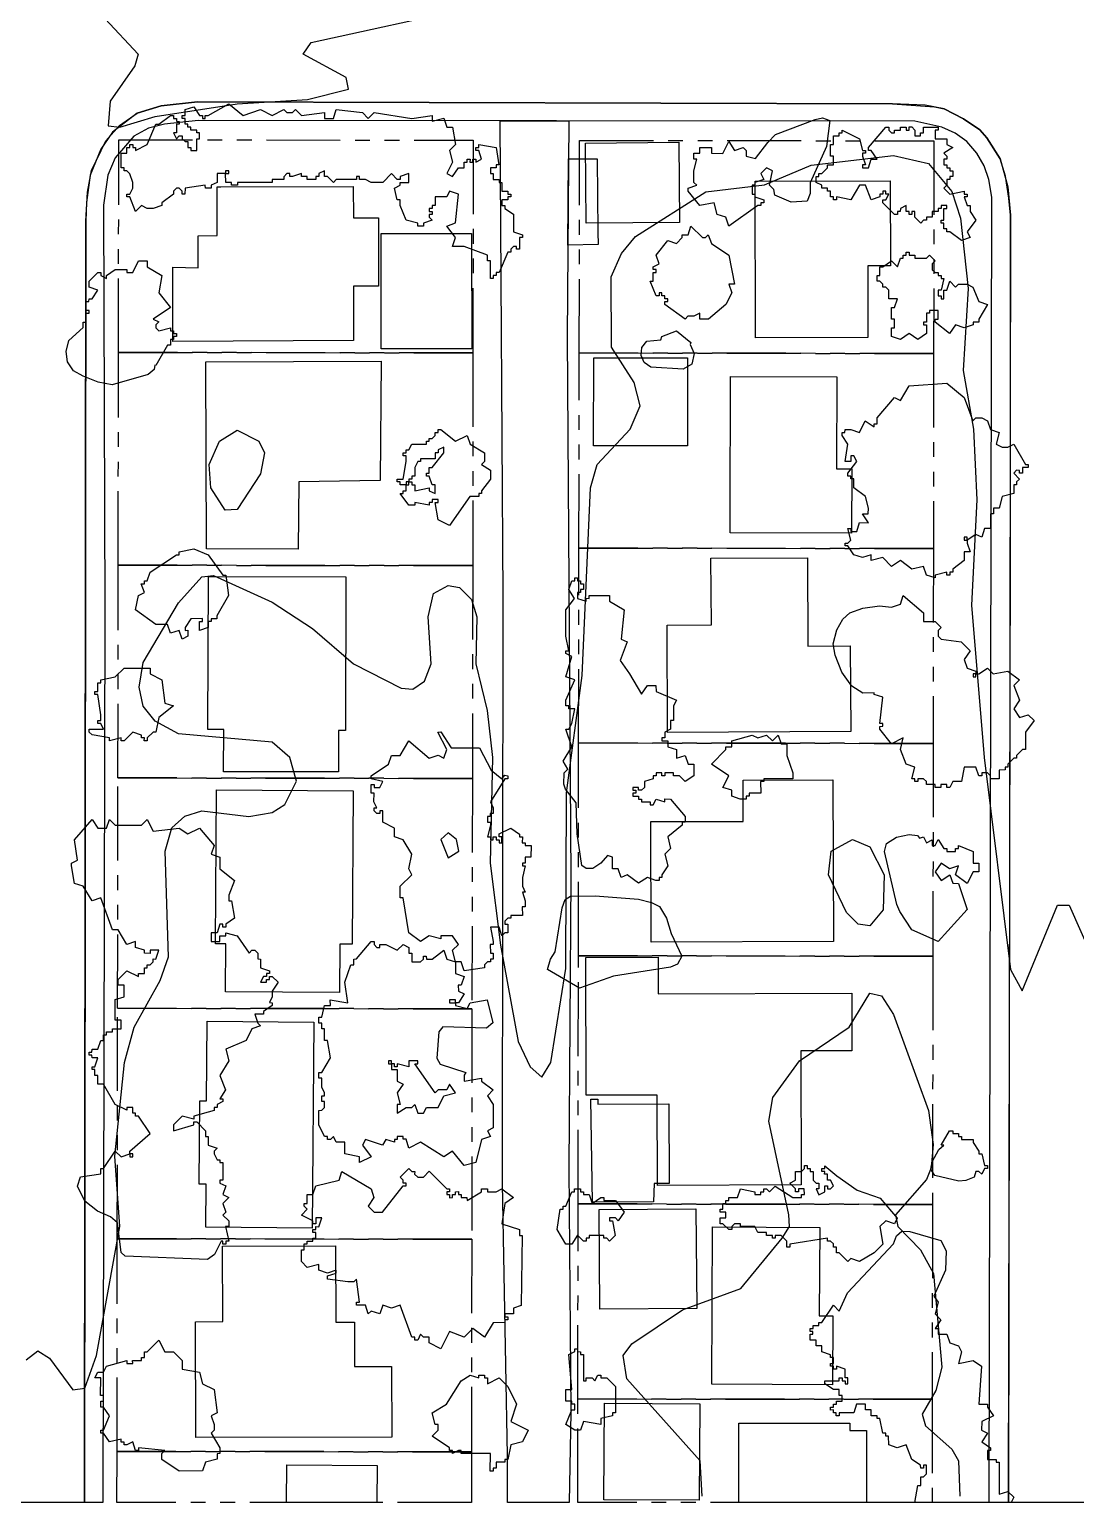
# Model space of a CAD drawing. Header units: metres. Extents: x -550 to 550, y -500 to 950.
# Drawn here: x 367.7 to 457.7, y -500 to -373.4 of the extents above; entities that cross this region are included whole.
import ezdxf

# ---------------------------------------------------------------- set-up
doc = ezdxf.new("R2010")
doc.units = ezdxf.units.M
doc.header["$LTSCALE"] = 2
doc.linetypes.add('PHANTOM', pattern=[6.35, 3.175, -0.635, 0.635, -0.635, 0.635, -0.635])
for name, color, linetype in [('SITE-BLDG-EXIST', 7, 'CONTINUOUS'), ('SITE-PARKING', 250, 'CONTINUOUS'), ('SITE-PROPERTY', 7, 'PHANTOM'), ('SITE-ROAD-CURB', 7, 'CONTINUOUS'), ('SITE-ROAD-GRAVEL', 32, 'CONTINUOUS'), ('SITE-ROAD-PAVED', 7, 'CONTINUOUS'), ('SITE-TREE-CANOPY', 94, 'CONTINUOUS'), ('TOPO-CONTOUR-MINOR', 9, 'CONTINUOUS')]:
    doc.layers.add(name, color=color, linetype=linetype)

msp = doc.modelspace()

# ---------------------------------------------------------------- linework, layer by layer
at = {"layer": 'SITE-BLDG-EXIST'}
for points in [[(415.6, -390.06), (415.53, -383.17), (423.56, -383.09), (423.62, -389.98)], [(384.17, -386.91), (395.56, -386.9), (395.57, -389.58), (397.72, -389.58), (397.72, -395.47), (395.59, -395.47), (395.58, -400.12), (380.06, -400.23), (380.05, -393.84), (382.22, -393.88), (382.23, -391.14), (383.85, -391.12), (383.86, -386.91)], [(430.14, -399.89), (430.12, -386.44), (441.73, -386.42), (441.74, -393.72), (439.8, -393.72), (439.81, -399.88)], [(397.95, -390.93), (405.74, -390.93), (405.75, -400.84), (397.96, -400.85)], [(382.89, -401.95), (397.97, -401.9), (397.88, -412.17), (390.88, -412.27), (390.83, -418.05), (382.94, -418.04)], [(416.24, -401.61), (424.3, -401.62), (424.3, -409.18), (416.23, -409.17)], [(427.96, -415.27), (428.01, -403.21), (437.13, -403.25), (437.1, -411.17), (438.43, -411.17), (438.41, -416.68), (427.96, -416.65)], [(422.55, -424.6), (426.35, -424.58), (426.32, -418.85), (434.62, -418.8), (434.66, -426.4), (438.3, -426.38), (438.34, -433.74), (422.58, -433.81)], [(394.93, -420.44), (394.89, -433.65), (394.29, -433.65), (394.28, -437.21), (384.4, -437.19), (384.42, -433.57), (383.07, -433.57), (383.11, -420.41)], [(421.18, -451.84), (421.14, -441.48), (429.09, -441.46), (429.09, -437.91), (436.8, -437.88), (436.85, -451.78)], [(395.55, -438.82), (395.47, -452.02), (394.41, -452.01), (394.39, -456.17), (384.58, -456.11), (384.6, -451.97), (383.73, -451.97), (383.81, -438.74)], [(434.08, -472.7), (421.72, -472.74), (421.7, -464.99), (415.58, -465), (415.55, -453.15), (421.77, -453.14), (421.78, -456.28), (438.42, -456.22), (438.43, -461.17), (434.05, -461.17)], [(392.03, -476.42), (382.88, -476.34), (382.91, -472.65), (382.32, -472.63), (382.38, -465.47), (382.94, -465.48), (382.99, -458.63), (392.18, -458.71)], [(416.76, -483.39), (416.7, -474.81), (425.03, -474.77), (425.09, -483.33)], [(426.46, -476.3), (435.67, -476.35), (435.63, -483.96), (436.79, -483.96), (436.77, -489.88), (426.4, -489.83)], [(382.04, -494.41), (382.01, -484.46), (384.35, -484.45), (384.33, -477.96), (394.03, -477.93), (394.05, -484.5), (395.66, -484.5), (395.67, -488.32), (398.85, -488.31), (398.87, -494.37)], [(417.15, -491.46), (425.35, -491.51), (425.31, -499.81), (417.1, -499.76)], [(428.71, -493.17), (438.27, -493.19), (438.27, -493.8), (439.68, -493.81), (439.68, -500), (428.7, -500)], [(389.86, -496.76), (397.63, -496.82), (397.59, -500), (389.83, -500)]]:
    msp.add_lwpolyline(points, close=True, dxfattribs=at)
at = {"layer": 'SITE-PARKING'}
for points in [[(416.6, -390.81), (416.63, -391.89), (414.01, -391.94), (414.08, -384.51), (416.54, -384.51)], [(416.58, -465.76), (422.7, -465.73), (422.72, -472.57), (421.42, -472.59), (421.38, -474.15), (416.12, -474.19), (415.99, -465.32), (416.58, -465.33)]]:
    msp.add_lwpolyline(points, close=True, dxfattribs=at)
at = {"layer": 'SITE-PROPERTY'}
for points in [[(375.38, -401.16), (375.4, -382.87), (405.87, -382.92), (405.85, -401.19)], [(414.99, -401.2), (415.02, -382.93), (445.49, -382.97), (445.46, -401.25)], [(405.83, -419.48), (375.35, -419.44), (375.38, -401.16), (405.85, -401.19)], [(445.44, -418.01), (414.97, -417.97), (414.99, -401.2), (445.46, -401.25)], [(445.42, -434.76), (414.94, -434.72), (414.97, -417.97), (445.44, -418.01)], [(405.8, -437.77), (375.33, -437.72), (375.35, -419.44), (405.83, -419.48)], [(445.4, -453.05), (414.92, -453), (414.94, -434.72), (445.42, -434.76)], [(405.77, -457.57), (375.3, -457.52), (375.33, -437.72), (405.8, -437.77)], [(445.36, -474.38), (414.9, -474.33), (414.92, -453), (445.4, -453.05)], [(405.75, -477.37), (375.27, -477.33), (375.3, -457.52), (405.77, -457.57)], [(445.34, -491.13), (414.87, -491.1), (414.9, -474.33), (445.36, -474.38)], [(405.72, -495.64), (375.25, -495.61), (375.27, -477.33), (405.75, -477.37)], [(414.87, -491.1), (445.34, -491.13), (445.33, -500), (414.86, -500)], [(375.25, -495.61), (405.72, -495.64), (405.72, -500), (375.24, -500)]]:
    msp.add_lwpolyline(points, close=True, dxfattribs=at)
at = {"layer": 'SITE-ROAD-CURB'}
msp.add_lwpolyline([(372.44, -498.12), (372.58, -389.87), (372.71, -387.37), (373.05, -385.52), (374.29, -382.96), (375.45, -381.66), (376.98, -380.59), (379.05, -379.95), (382.17, -379.63), (441.92, -379.78), (445.54, -380.04), (446.37, -380.22), (448.03, -381.07), (449.44, -382.01), (450.05, -382.72), (451.19, -384.52), (451.84, -386.91), (452.06, -389.37), (451.9, -500), (450.24, -500), (450.46, -387.82), (450.21, -386.29), (449.82, -385.13), (449.19, -384.02), (448.33, -383.03), (447.31, -382.31), (446.17, -381.8), (443.86, -381.28), (382.23, -381.21), (379.34, -381.55), (377.95, -381.89), (376.69, -382.57), (375.09, -384.43), (374.45, -385.92), (374.09, -388.5), (374.21, -423.29), (374.03, -500), (372.44, -500)], close=True, dxfattribs=at)
at = {"layer": 'SITE-ROAD-GRAVEL'}
msp.add_lwpolyline([(408.81, -495.97), (408.39, -472.58), (408.44, -422.16), (408.18, -381.25), (414.11, -381.29), (413.95, -399.81), (414.28, -446.27), (414.11, -471.25), (414.26, -492.23), (414.12, -500), (408.81, -500)], close=True, dxfattribs=at)
at = {"layer": 'SITE-ROAD-PAVED'}
msp.add_lwpolyline([(461.32, -302.54), (461.1, -500), (451.9, -500), (452.07, -417.77), (452.06, -389.37), (451.94, -387.91), (451.65, -386), (451.19, -384.52), (450.05, -382.72), (449.44, -382.01), (448.03, -381.07), (446.37, -380.22), (444.73, -379.9), (441.92, -379.78), (382.17, -379.63), (379.05, -379.95), (376.98, -380.59), (374.86, -382.23), (373.85, -383.7), (372.95, -385.92), (372.62, -388.27), (372.58, -389.87), (372.44, -500), (363.2, -500)], dxfattribs=at)
at = {"layer": 'SITE-TREE-CANOPY'}
for points in [[(383.85, -385.79), (383.85, -386.54), (383.35, -386.79), (383.35, -387.04), (382.85, -387.04), (382.84, -386.79), (381.1, -387.04), (381.09, -387.54), (380.85, -387.54), (380.85, -387.29), (380.6, -387.04), (380.35, -387.03), (380.1, -387.29), (380.1, -387.54), (379.1, -388.29), (379.1, -388.53), (378.35, -388.79), (377.85, -388.79), (377.35, -388.54), (376.85, -389.04), (376.35, -387.79), (376.1, -387.79), (376.1, -387.54), (376.35, -387.54), (376.6, -387.04), (376.6, -386.54), (376.35, -385.8), (376.1, -385.54), (375.85, -385.54), (375.85, -385.29), (375.6, -385.29), (375.6, -384.04), (376.1, -384.04), (376.1, -383.54), (376.34, -383.54), (376.35, -383.29), (376.6, -383.29), (376.6, -383.54), (376.85, -383.54), (376.85, -383.79), (377.85, -383.29), (378.59, -381.54), (378.85, -381.54), (379.85, -380.79), (380.1, -380.79), (380.1, -381.04), (380.35, -381.04), (380.35, -381.29), (380.6, -381.3), (380.6, -381.54), (380.35, -381.54), (380.35, -382.28), (380.1, -382.28), (380.35, -382.79), (380.6, -382.54), (380.85, -382.54), (380.85, -382.79), (381.1, -383.04), (381.35, -383.04), (381.35, -383.54), (381.6, -383.54), (381.6, -383.79), (382.1, -383.79), (382.1, -382.79), (382.35, -382.79), (382.34, -382.29), (382.1, -382.29), (382.1, -382.04), (381.6, -382.04), (381.6, -381.79), (381.35, -381.79), (381.35, -381.54), (381.1, -381.54), (381.1, -381.04), (380.85, -381.04), (380.85, -380.79), (381.1, -380.8), (381.1, -380.29), (381.85, -380.04), (382.35, -380.79), (382.6, -380.79), (382.6, -381.04), (382.84, -381.04), (382.84, -380.79), (383.1, -380.79), (384.85, -379.79), (386.1, -380.79), (387.6, -380.29), (388.6, -380.79), (389.59, -380.29), (389.85, -380.54), (390.35, -380.54), (390.6, -380.28), (391.1, -380.79), (393.1, -380.54), (393.1, -381.04), (393.85, -381.04), (394.1, -380.29), (396.35, -380.54), (396.85, -381.04), (397.35, -380.54), (400.6, -381.04), (402.35, -380.79), (402.35, -381.29), (403.35, -381.03), (403.6, -381.79), (404.1, -381.79), (404.35, -383.29), (403.85, -383.79), (404.1, -384.79), (403.6, -385.78), (404.1, -386.04), (404.6, -385.29), (405.1, -385.29), (405.1, -384.79), (405.35, -384.79), (405.35, -384.54), (405.6, -384.54), (405.59, -384.79), (405.85, -384.79), (405.85, -384.54), (406.1, -384.54), (406.1, -384.79), (406.6, -384.54), (406.35, -383.79), (406.09, -383.79), (406.1, -383.54), (406.35, -383.54), (406.35, -383.28), (407.85, -383.54), (408.09, -385.04), (407.85, -385.04), (407.85, -385.29), (407.35, -385.29), (407.35, -385.79), (407.6, -385.79), (407.59, -386.29), (408.1, -386.29), (408.1, -386.54), (408.35, -386.54), (408.34, -387.29), (408.85, -387.29), (408.85, -387.54), (409.1, -387.54), (409.1, -387.79), (408.85, -387.79), (408.85, -388.04), (408.35, -388.04), (408.35, -388.54), (408.6, -388.54), (408.6, -388.79), (409.35, -389.28), (409.34, -390.79), (410.1, -391.04), (410.1, -391.29), (409.85, -391.29), (409.85, -392.29), (409.6, -392.29), (409.6, -392.04), (409.35, -392.04), (409.1, -392.29), (409.1, -392.54), (408.85, -392.54), (408.1, -394.29), (407.84, -394.29), (407.84, -394.54), (407.6, -394.54), (407.6, -394.79), (407.35, -394.79), (407.35, -393.29), (407.09, -393.29), (407.09, -392.79), (405.09, -392.04), (404.1, -392.04), (404.35, -391.29), (403.6, -390.29), (404.35, -390.03), (404.6, -387.54), (403.85, -387.29), (403.6, -387.79), (402.6, -387.79), (402.6, -388.54), (402.35, -388.54), (402.35, -388.79), (402.1, -388.79), (402.1, -389.04), (402.34, -389.04), (402.34, -389.29), (402.1, -389.29), (402.1, -389.54), (402.35, -389.79), (401.6, -390.04), (401.6, -390.29), (401.1, -390.29), (401.1, -390.04), (400.1, -389.78), (399.6, -388.54), (399.6, -388.04), (399.35, -388.04), (399.1, -387.04), (399.59, -386.79), (399.59, -386.54), (400.35, -386.54), (400.35, -385.79), (399.6, -386.04), (399.6, -386.29), (399.35, -386.29), (398.84, -385.79), (398.1, -386.55), (397.09, -386.54), (396.6, -386.29), (396.1, -386.29), (396.1, -386.04), (395.85, -386.04), (395.84, -386.29), (394.1, -386.28), (393.85, -386.54), (393.34, -386.04), (393.1, -386.04), (393.1, -385.54), (392.6, -385.79), (392.6, -386.04), (392.35, -386.04), (392.35, -386.29), (391.6, -386.29), (391.6, -386.04), (391.1, -386.04), (391.1, -385.79), (390.35, -386.03), (390.1, -386.03), (390.1, -385.79), (389.85, -385.79), (389.59, -386.05), (389.59, -386.29), (388.6, -386.29), (388.6, -386.54), (385.6, -386.54), (385.6, -386.79), (385.1, -386.78), (385.1, -386.54), (384.6, -386.54), (384.59, -385.79)], [(431.21, -383.1), (431.87, -382.42), (435.28, -381.13), (435.92, -380.99), (436.53, -381.22), (436.25, -383.47), (434.85, -386.58), (434.84, -387.49), (434.6, -388.16), (433.22, -388.23), (431.82, -387.65), (431.72, -387.15), (431.35, -386.79), (431.6, -385.54), (431.1, -385.28), (430.6, -385.78), (430.85, -386.29), (430.1, -386.54), (430.1, -386.78), (429.85, -386.78), (429.85, -387.54), (430.1, -387.54), (430.1, -387.79), (430.85, -388.04), (430.85, -388.29), (430.6, -388.29), (430.6, -388.54), (430.35, -388.54), (427.84, -390.29), (427.6, -389.54), (426.85, -389.29), (426.6, -388.29), (425.35, -388.54), (424.35, -387.29), (424.35, -387.04), (425.1, -386.79), (424.85, -386.54), (424.84, -385.54), (425.1, -384.54), (424.85, -384.54), (424.85, -384.04), (425.35, -384.04), (425.35, -383.54), (426.35, -383.54), (426.35, -384.04), (427.35, -384.05), (427.85, -383.04), (428.34, -383.79), (429.1, -383.54), (429.35, -383.79), (429.35, -384.29), (430.15, -384.49)], [(445.59, -382.79), (446.6, -382.79), (446.6, -383.29), (447.1, -383.54), (446.34, -384.04), (446.6, -384.29), (446.6, -384.54), (446.35, -384.54), (446.35, -385.04), (446.6, -385.04), (446.6, -385.29), (446.85, -385.29), (446.85, -385.54), (447.1, -385.54), (447.1, -386.04), (446.85, -386.04), (446.85, -386.29), (446.59, -386.29), (446.6, -386.79), (446.35, -387.04), (446.85, -387.54), (448.1, -387.29), (448.1, -387.54), (448.35, -387.54), (448.35, -387.79), (448.1, -387.79), (448.35, -388.54), (448.6, -388.54), (448.6, -389.04), (449.1, -389.79), (448.34, -390.79), (448.6, -391.29), (447.85, -391.53), (446.85, -390.79), (446.6, -390.79), (446.6, -390.54), (446.35, -390.54), (446.35, -390.04), (446.1, -390.04), (446.1, -389.79), (446.34, -389.79), (446.35, -388.78), (446.6, -388.79), (446.6, -388.54), (446.1, -388.54), (446.1, -388.78), (445.85, -388.78), (445.85, -389.04), (445.35, -389.04), (445.35, -389.54), (444.85, -389.54), (444.85, -389.78), (444.6, -389.8), (444.35, -390.04), (443.84, -389.54), (443.84, -389.04), (443.6, -389.04), (443.6, -389.29), (443.35, -389.29), (443.35, -389.04), (443.1, -389.04), (443.1, -388.54), (442.6, -388.79), (442.59, -389.04), (442.35, -389.04), (442.35, -389.29), (442.1, -389.29), (441.1, -388.29), (441.1, -388.04), (441.35, -388.04), (441.6, -387.54), (441.35, -387.54), (441.35, -387.29), (441.1, -387.29), (441.1, -387.54), (440.85, -387.54), (440.85, -387.79), (440.1, -388.04), (439.6, -386.79), (439.1, -386.78), (438.35, -388.04), (437.1, -387.79), (437.1, -388.04), (436.85, -388.04), (436.84, -387.79), (436.6, -387.79), (436.6, -387.29), (436.35, -387.29), (436.35, -387.04), (435.85, -387.04), (435.85, -386.79), (435.35, -386.54), (435.35, -386.03), (435.6, -386.04), (435.6, -385.79), (435.85, -385.79), (436.35, -385.29), (436.35, -385.04), (436.85, -385.04), (436.85, -384.29), (436.6, -384.29), (436.6, -383.29), (436.85, -383.29), (436.85, -382.54), (437.35, -382.54), (437.35, -382.29), (437.6, -382.29), (437.6, -382.04), (439.1, -382.79), (439.35, -383.79), (439.6, -383.79), (439.6, -384.04), (439.35, -384.04), (439.35, -384.29), (439.6, -385.04), (439.35, -385.04), (439.35, -385.29), (439.85, -385.3), (440.1, -384.54), (440.6, -384.54), (440.1, -383.79), (439.85, -383.79), (439.85, -383.54), (441.35, -381.79), (441.6, -381.79), (441.6, -382.04), (441.84, -382.29), (442.1, -382.29), (442.1, -382.04), (442.6, -382.04), (442.6, -381.79), (443.1, -381.8), (443.1, -382.04), (443.35, -382.04), (443.35, -381.78), (443.6, -381.78), (443.85, -382.04), (443.85, -382.54), (444.34, -382.54), (444.34, -382.29), (444.6, -382.29), (444.6, -381.79), (445.85, -381.79), (445.85, -382.04), (445.6, -382.04)], [(384.85, -385.79), (384.85, -385.54), (384.59, -385.54), (384.59, -385.79)], [(425.6, -391.28), (425.85, -391.28), (426.09, -391.04), (426.35, -391.79), (427.85, -392.79), (428.35, -395.29), (427.85, -395.29), (428.1, -396.04), (427.6, -397.04), (426.1, -398.29), (425.35, -398.29), (425.35, -397.79), (424.85, -398.04), (424.34, -398.03), (424.1, -398.29), (422.35, -397.04), (422.34, -396.79), (422.6, -396.79), (422.6, -396.54), (422.34, -396.54), (422.35, -396.29), (422.1, -396.29), (422.1, -396.04), (421.85, -396.04), (421.85, -396.29), (421.6, -396.29), (421.1, -395.04), (421.35, -395.04), (421.35, -394.29), (421.6, -394.29), (421.6, -394.04), (421.35, -394.04), (421.35, -393.79), (421.85, -393.54), (421.6, -392.79), (422.6, -391.54), (423.35, -391.79), (423.85, -391.29), (423.85, -391.04), (424.35, -391.04), (424.6, -390.29)], [(372.35, -398.54), (372.6, -398.54), (372.6, -397.79), (372.85, -397.79), (372.85, -397.54), (372.6, -397.54), (372.6, -396.79), (372.84, -396.79), (372.85, -396.54), (373.1, -396.54), (373.6, -395.79), (372.85, -395.54), (372.85, -395.03), (373.6, -394.29), (373.85, -394.29), (373.85, -394.54), (374.35, -394.79), (374.35, -394.54), (375.1, -394.04), (376.1, -394.04), (376.1, -394.29), (376.6, -394.29), (377.1, -393.29), (377.85, -393.29), (377.85, -393.79), (379.1, -394.54), (378.85, -396.04), (379.85, -397.29), (378.35, -398.29), (378.85, -398.53), (378.59, -398.79), (378.6, -399.04), (378.85, -399.29), (379.84, -399.04), (379.85, -399.29), (380.1, -399.29), (380.1, -399.54), (380.35, -399.54), (380.35, -399.79), (380.1, -399.79), (380.1, -400.04), (379.85, -400.04), (379.85, -400.54), (379.6, -400.54), (378.6, -402.29), (378.5, -402.26), (378.44, -402.61), (377.93, -403.04), (374.84, -403.95), (373.63, -403.71), (372.33, -403.2), (371.51, -402.73), (370.99, -401.97), (370.88, -401.07), (371.12, -400.14), (372.35, -399.01)], [(443.35, -392.79), (443.85, -392.79), (443.85, -393.04), (444.6, -393.04), (444.84, -393.04), (445.1, -392.79), (445.6, -393.29), (445.35, -393.54), (445.35, -394.05), (445.59, -394.29), (445.85, -394.29), (445.85, -394.54), (446.1, -394.54), (446.1, -394.79), (446.35, -394.79), (446.1, -395.79), (445.85, -395.79), (445.84, -396.29), (446.1, -396.29), (446.1, -396.54), (446.35, -396.54), (446.35, -395.79), (446.6, -395.79), (446.85, -395.04), (447.35, -395.54), (447.59, -395.29), (448.35, -395.29), (448.84, -395.54), (449.35, -396.79), (450.1, -397.04), (449.35, -398.29), (449.35, -398.54), (448.85, -398.54), (448.85, -398.79), (448.1, -399.04), (447.34, -398.79), (446.84, -399.54), (445.6, -398.54), (445.6, -398.29), (445.85, -398.3), (445.85, -397.54), (445.1, -397.54), (445.1, -397.79), (444.85, -397.79), (444.84, -398.54), (444.6, -398.54), (444.6, -398.79), (444.84, -398.79), (444.85, -399.54), (444.1, -400.04), (443.35, -399.54), (442.6, -400.04), (441.85, -399.79), (441.85, -399.04), (442.1, -399.04), (442.1, -398.29), (441.85, -398.29), (441.85, -397.29), (442.1, -397.29), (442.35, -396.54), (441.6, -396.54), (441.6, -395.79), (441.35, -395.54), (441.1, -395.54), (441.1, -395.29), (440.85, -395.04), (440.6, -395.04), (440.6, -394.54), (440.85, -394.54), (440.85, -393.79), (441.1, -393.8), (441.85, -393.28), (442.35, -393.79), (442.6, -393.04), (442.85, -393.04), (442.85, -392.79), (443.1, -392.79), (443.1, -392.54), (443.35, -392.54)], [(422.09, -399.79), (423.35, -399.29), (424.59, -400.29), (424.54, -400.46), (424.88, -401.24), (424.66, -402.16), (423.93, -402.6), (421.14, -402.41), (420.57, -402.02), (420.32, -401.42), (420.38, -400.73), (420.8, -400.18), (422, -400.08)], [(448.35, -417.54), (448.6, -418.29), (448.1, -418.29), (448.1, -419.04), (447.1, -419.79), (447.1, -420.04), (446.85, -420.04), (446.85, -420.29), (446.59, -420.29), (446.6, -420.04), (445.6, -420.29), (445.6, -420.54), (444.85, -420.29), (444.6, -419.54), (443.6, -419.79), (442.6, -419.04), (441.85, -419.54), (441.1, -418.79), (440.1, -419.04), (440.1, -418.54), (439.35, -418.79), (438.6, -418.54), (438.1, -417.79), (437.85, -417.79), (437.85, -417.54), (438.1, -417.54), (438.35, -417.29), (438.09, -416.29), (438.35, -416.3), (438.35, -416.54), (438.85, -416.54), (439.1, -415.78), (439.85, -415.79), (439.35, -415.04), (439.84, -415.04), (439.85, -414.54), (439.6, -413.54), (438.6, -412.79), (438.6, -412.03), (438.35, -412.03), (438.35, -411.79), (438.1, -411.79), (438.1, -411.54), (438.85, -410.54), (438.6, -410.04), (438.35, -410.04), (438.35, -410.54), (437.85, -410.54), (438.1, -409.04), (437.6, -408.29), (437.6, -408.04), (437.84, -408.04), (437.85, -407.78), (438.35, -407.79), (439.09, -408.04), (439.59, -407.04), (440.35, -407.54), (440.35, -407.29), (440.6, -407.29), (440.6, -406.79), (442.1, -405.04), (442.6, -405.29), (443.35, -404.04), (446.6, -403.79), (448.1, -405.04), (448.84, -407.04), (449.1, -406.79), (449.6, -406.79), (450.09, -407.04), (450.35, -407.79), (451.1, -408.03), (450.85, -409.04), (451.35, -409.29), (451.85, -409.29), (452.35, -409.04), (453.35, -410.79), (453.59, -410.79), (453.6, -411.04), (453.1, -411.04), (453.09, -411.54), (452.85, -411.54), (452.85, -411.29), (452.6, -411.28), (452.35, -411.54), (452.85, -412.04), (452.6, -412.29), (452.6, -412.54), (452.35, -412.54), (452.35, -413.29), (451.35, -413.54), (451.1, -414.54), (450.6, -414.54), (450.6, -415.04), (450.34, -415.04), (450.35, -416.29), (449.84, -416.29), (449.6, -417.04), (449.1, -416.79), (448.35, -417.29)], [(399.6, -412.54), (399.6, -412.29), (399.35, -412.29), (399.35, -412.04), (399.84, -412.04), (400.1, -410.54), (400.1, -410.04), (399.85, -410.04), (399.85, -409.78), (400.1, -409.78), (400.1, -409.54), (400.35, -409.54), (400.6, -409.04), (401.85, -409.04), (401.85, -408.79), (402.1, -408.79), (402.1, -408.54), (402.35, -408.54), (402.59, -408.29), (402.6, -408.04), (402.85, -408.04), (402.85, -407.79), (403.09, -407.79), (404.35, -408.79), (405.35, -408.29), (405.6, -409.04), (406.85, -409.79), (406.85, -410.54), (406.6, -410.79), (407.35, -411.28), (407.35, -412.04), (406.6, -413.04), (406.6, -413.29), (406.35, -413.29), (406.35, -413.54), (405.59, -413.54), (403.85, -416.04), (402.85, -415.54), (402.59, -414.04), (402.85, -414.04), (402.85, -413.79), (402.35, -413.79), (402.35, -414.04), (402.1, -414.04), (402.1, -414.29), (400.85, -414.04), (400.85, -414.29), (400.35, -414.29), (399.6, -413.29), (399.85, -413.29), (399.85, -413.04), (400.1, -413.04), (400.1, -412.54)], [(400.6, -412.29), (400.6, -412.54), (400.85, -412.54), (400.85, -413.05), (402.1, -412.79), (402.1, -413.04), (402.6, -413.29), (402.6, -412.54), (402.35, -412.54), (402.1, -411.79), (401.85, -411.79), (401.85, -411.54), (402.1, -411.54), (402.1, -411.04), (402.35, -411.04), (403.34, -409.79), (403.35, -409.29), (402.85, -409.54), (402.85, -409.79), (402.6, -409.79), (402.6, -410.29), (401.35, -410.29), (401.35, -410.54), (401.1, -410.54), (400.85, -411.04), (400.85, -411.79), (400.6, -411.79), (400.6, -412.04), (400.35, -412.04), (400.35, -412.29)], [(400.35, -412.54), (400.35, -412.29), (400.1, -412.29), (400.1, -412.54)], [(448.35, -417.04), (448.09, -417.04), (448.09, -417.29), (448.35, -417.29)], [(384.35, -420.29), (384.6, -420.29), (384.84, -422.04), (383.84, -423.79), (383.84, -424.04), (383.35, -424.04), (383.35, -424.29), (383.1, -424.29), (383.1, -424.79), (382.35, -425.04), (382.35, -424.29), (382.6, -424.29), (382.59, -424.03), (381.6, -424.04), (381.1, -424.79), (381.1, -425.05), (381.35, -425.03), (381.35, -425.54), (380.85, -425.79), (380.6, -425.04), (379.85, -425.29), (379.59, -424.54), (378.6, -424.54), (376.85, -423.29), (377.1, -422.04), (377.6, -421.79), (377.34, -421.04), (377.6, -421.04), (377.6, -420.79), (377.85, -420.79), (378.1, -420.04), (380.35, -418.54), (380.6, -418.54), (380.6, -418.29), (381.85, -418.04), (383.1, -418.54)], [(419.32, -428.79), (420.35, -430.53), (420.85, -429.79), (421.59, -429.79), (421.6, -430.29), (423.35, -431.04), (423.1, -431.54), (423.1, -432.79), (422.85, -432.79), (422.85, -433.54), (422.35, -433.8), (422.35, -434.28), (422.09, -434.28), (422.1, -434.54), (422.6, -434.54), (422.6, -435.04), (423.35, -435.29), (423.35, -436.04), (424.1, -435.79), (424.35, -436.55), (424.84, -436.53), (424.85, -437.54), (424.1, -438.04), (423.6, -437.53), (423.09, -437.54), (423.1, -437.29), (422.35, -437.29), (422.35, -437.54), (422.1, -437.54), (422.1, -437.29), (421.6, -437.29), (421.6, -437.54), (421.35, -437.54), (421.35, -437.79), (420.6, -438.04), (420.6, -438.54), (420.35, -438.79), (420.09, -438.79), (420.09, -438.54), (419.6, -438.54), (419.6, -438.79), (419.85, -438.79), (419.85, -439.04), (419.6, -439.04), (419.6, -439.29), (420.1, -439.29), (420.1, -439.54), (420.35, -439.54), (420.35, -439.79), (421.1, -439.79), (421.1, -440.05), (421.35, -440.03), (421.6, -439.55), (422.35, -439.79), (422.35, -439.53), (422.85, -439.54), (424.09, -441.04), (424.1, -441.54), (423.85, -441.54), (423.85, -441.79), (422.6, -442.79), (422.85, -443.78), (422.35, -444.28), (422.6, -445.29), (422.1, -446.04), (422.1, -446.29), (421.85, -446.29), (421.85, -446.54), (421.59, -446.54), (420.85, -446.29), (420.1, -446.78), (419.1, -446.04), (418.6, -446.29), (418.35, -445.54), (417.85, -445.54), (417.85, -444.54), (417.41, -444.39), (416.86, -445.05), (416.15, -445.51), (415.59, -445.51), (415.21, -445.24), (414.81, -442.54), (414.74, -439.86), (413.82, -438.69), (413.67, -438.27), (413.7, -437.3), (414.01, -436.98), (413.6, -436.29), (414.35, -435.04), (413.85, -433.54), (414.1, -433.54), (414.35, -433.04), (414.6, -431.79), (414.1, -431.79), (414.1, -431.54), (413.85, -431.54), (413.85, -431.04), (414.6, -429.29), (413.85, -429.03), (414.35, -427.29), (413.85, -427.04), (413.84, -426.79), (414.1, -426.79), (413.85, -425.54), (413.85, -423.29), (414.59, -422.29), (414.1, -421.54), (414.35, -420.79), (414.6, -420.79), (414.6, -420.54), (414.85, -420.54), (414.85, -420.79), (415.09, -420.79), (415.09, -421.04), (415.35, -421.04), (415.35, -421.54), (415.1, -421.54), (415.1, -421.79), (414.85, -421.79), (414.85, -422.3), (415.6, -422.54), (415.6, -422.28), (415.84, -422.29), (415.84, -422.04), (417.6, -422.04), (417.6, -422.54), (418.85, -423.29), (418.6, -425.79), (419.1, -426.04), (418.51, -427.62)], [(449.34, -428.79), (450.1, -428.29), (450.59, -428.79), (451.84, -428.54), (452.85, -429.29), (452.35, -429.79), (452.85, -431.04), (452.35, -431.79), (452.84, -432.54), (453.6, -432.29), (454.1, -432.79), (453.35, -433.79), (453.35, -435.29), (453.1, -435.29), (452.59, -435.79), (452.59, -436.03), (452.35, -436.03), (451.85, -436.53), (451.85, -436.79), (451.6, -436.79), (451.6, -437.03), (451.1, -437.05), (451.1, -437.79), (450.34, -437.79), (450.34, -437.54), (450.1, -437.29), (449.6, -437.29), (449.6, -437.54), (449.35, -437.54), (449.1, -436.79), (448.1, -436.79), (447.85, -438.04), (447.1, -438.04), (446.85, -438.54), (446.6, -438.54), (446.6, -438.29), (446.09, -438.28), (446.09, -438.54), (445.6, -438.54), (445.6, -438.28), (444.84, -438.29), (444.85, -438.04), (444.6, -437.79), (444.1, -437.79), (444.1, -438.04), (443.85, -438.04), (443.85, -437.79), (443.6, -437.79), (443.85, -436.79), (443.1, -436.53), (442.6, -435.29), (442.85, -434.29), (441.85, -434.79), (440.85, -433.54), (440.85, -433.3), (441.1, -433.28), (441.1, -433.04), (440.85, -433.04), (441.1, -430.79), (440.35, -430.54), (440.35, -430.41), (439.37, -430.43), (438.43, -429.83), (437.57, -428.63), (437, -427.18), (436.83, -426.2), (437.14, -425.01), (437.66, -424.07), (438.27, -423.53), (439.37, -423.12), (440.82, -422.94), (441.85, -423.04), (442.6, -422.79), (442.85, -422.04), (444.6, -423.54), (444.6, -424.29), (445.6, -424.29), (446.1, -424.79), (445.84, -425.04), (445.85, -425.54), (446.1, -425.79), (447.84, -426.04), (448.6, -426.79), (448.1, -427.54), (448.35, -428.29), (449.1, -428.54), (449.1, -428.79)], [(379.35, -431.29), (380.1, -431.54), (378.85, -432.54), (378.6, -433.79), (378.35, -433.79), (377.85, -434.29), (377.85, -434.54), (377.59, -434.54), (377.6, -434.28), (377.35, -434.28), (377.35, -434.04), (376.6, -433.79), (375.85, -434.54), (375.6, -434.54), (375.6, -434.29), (374.6, -434.54), (374.6, -434.29), (373.1, -434.03), (372.85, -433.79), (372.85, -433.54), (374.1, -433.54), (373.85, -433.05), (373.6, -433.05), (373.6, -432.79), (373.85, -432.79), (373.85, -432.29), (373.6, -430.54), (373.35, -430.54), (373.35, -430.29), (373.6, -430.29), (373.6, -429.54), (373.85, -429.54), (373.85, -429.29), (375.09, -429.04), (375.85, -428.29), (378.1, -428.29), (378.1, -428.79), (379.1, -429.29)], [(448.85, -428.79), (448.85, -429.04), (449.1, -429.04), (449.1, -428.79)], [(404.1, -452.54), (404.6, -452.04), (404.1, -451.29), (403.1, -451.29), (403.1, -451.54), (402.1, -451.29), (401.35, -451.79), (400.35, -451.04), (399.85, -448.04), (399.6, -448.04), (399.6, -447.04), (400.6, -446.04), (400.35, -445.54), (400.6, -444.29), (399.85, -443.04), (399.1, -442.79), (399.1, -442.04), (398.1, -441.54), (398.1, -440.54), (397.85, -440.54), (397.85, -440.79), (397.6, -440.79), (397.35, -440.54), (397.35, -440.29), (397.6, -440.29), (397.34, -439.79), (397.35, -439.04), (397.1, -439.04), (397.1, -438.29), (397.35, -438.29), (397.35, -438.54), (397.84, -438.54), (398.1, -438.04), (397.09, -437.79), (397.09, -437.53), (398.6, -436.54), (398.85, -435.79), (399.6, -435.79), (400.35, -434.54), (402.1, -436.04), (402.85, -435.78), (403.35, -436.04), (403.6, -435.28), (402.84, -433.79), (403.1, -433.76), (403.97, -435.15), (406.41, -435.14), (407.41, -437.07), (408.33, -437.79), (408.58, -437.49), (408.84, -437.54), (408.84, -437.79), (408.6, -437.79), (407.35, -439.79), (407.6, -440.28), (407.6, -440.78), (407.34, -440.78), (407.34, -441.04), (407.1, -441.04), (407.1, -441.54), (407.35, -441.54), (407.35, -441.79), (407.1, -442.79), (407.35, -442.79), (407.35, -443.04), (407.59, -443.04), (407.59, -442.79), (407.85, -442.79), (407.85, -443.04), (408.1, -443.04), (408.1, -443.29), (408.35, -443.29), (408.35, -442.79), (408.1, -442.79), (408.1, -442.54), (409.1, -442.04), (409.85, -442.55), (409.85, -442.79), (410.1, -442.79), (410.09, -443.29), (410.35, -443.29), (410.35, -443.54), (410.85, -443.54), (410.84, -444.54), (410.35, -444.54), (410.35, -445.04), (410.1, -445.04), (410.1, -445.29), (410.34, -445.29), (410.1, -446.29), (410.1, -447.04), (410.35, -447.54), (410.1, -447.54), (410.35, -448.29), (410.35, -448.79), (410.09, -448.79), (410.1, -449.54), (409.1, -449.54), (409.1, -449.79), (408.85, -449.79), (408.6, -450.04), (408.6, -450.29), (408.85, -450.29), (408.85, -451.04), (408.6, -451.04), (408.35, -451.29), (408.1, -450.54), (407.35, -450.54), (407.6, -451.79), (407.6, -452.04), (407.34, -452.04), (407.35, -452.79), (407.6, -452.79), (407.6, -453.29), (407.35, -453.29), (407.35, -453.54), (407.1, -453.54), (406.85, -453.79), (406.85, -454.04), (405.09, -454.29), (404.85, -453.54), (404.35, -453.54)], [(432.35, -434.79), (432.85, -434.79), (432.85, -435.79), (433.35, -437.29), (433.35, -437.79), (430.85, -437.79), (430.85, -438.04), (430.59, -438.04), (430.6, -439.04), (429.6, -439.04), (429.6, -439.29), (429.35, -439.29), (429.35, -439.54), (428.84, -439.54), (428.1, -439.29), (428.1, -438.79), (427.35, -438.54), (427.85, -437.54), (426.35, -436.54), (427.6, -435.29), (427.6, -435.04), (428.1, -435.04), (428.1, -434.54), (429.85, -434.04), (430.35, -434.29), (431.1, -434.04), (431.6, -434.54), (432.1, -434.04)], [(376.35, -469.79), (378.1, -468.29), (377.1, -466.79), (376.85, -466.79), (376.85, -466.54), (376.6, -466.54), (376.6, -466.04), (376.09, -466.04), (376.09, -466.29), (375.1, -465.79), (374.1, -464.04), (373.6, -464.04), (373.6, -463.29), (373.35, -463.29), (373.35, -462.79), (373.1, -462.79), (373.1, -462.54), (373.35, -462.54), (373.6, -461.79), (373.1, -461.79), (373.09, -461.54), (372.85, -461.54), (372.85, -461.29), (373.09, -461.29), (373.1, -461.04), (373.6, -461.04), (373.85, -460.29), (374.1, -460.29), (374.1, -459.79), (374.35, -459.79), (374.35, -459.54), (374.85, -459.54), (374.85, -459.29), (375.6, -459.29), (375.6, -458.54), (375.1, -458.54), (375.09, -456.78), (375.85, -456.54), (375.85, -455.54), (375.35, -455.54), (375.35, -455.04), (376.1, -454.29), (377.1, -454.79), (377.1, -454.54), (377.6, -454.54), (377.6, -454.04), (377.84, -454.04), (377.84, -453.78), (378.1, -453.79), (378.35, -453.54), (378.35, -453.28), (378.6, -453.29), (378.85, -452.54), (378.1, -452.54), (378.1, -452.8), (377.6, -452.79), (377.6, -452.54), (376.85, -452.29), (376.85, -451.79), (376.1, -452.04), (375.35, -450.79), (374.85, -450.79), (373.85, -448.04), (373.1, -448.29), (372.35, -447.04), (371.6, -446.79), (371.34, -445.29), (371.35, -445.04), (371.85, -444.79), (371.6, -443.04), (373.1, -441.29), (373.6, -442.04), (374.35, -442.04), (374.59, -441.29), (375.1, -441.79), (377.35, -441.79), (377.85, -441.29), (378.35, -442.29), (380.6, -442.04), (381.35, -442.54), (382.35, -442.04), (383.6, -443.54), (383.35, -444.29), (384.1, -444.54), (384.1, -445.54), (385.35, -446.54), (384.85, -447.79), (384.85, -448.29), (385.1, -448.29), (385.35, -449.79), (384.6, -450.29), (384.6, -450.55), (384.35, -450.54), (384.35, -450.29), (384.1, -450.29), (383.85, -451.04), (383.35, -451.04), (383.35, -451.79), (384.1, -451.79), (384.1, -451.29), (384.6, -451.29), (384.6, -451.03), (385.59, -451.29), (386.6, -452.79), (386.85, -452.54), (387.1, -452.54), (387.35, -452.78), (387.35, -453.28), (387.6, -453.29), (387.6, -454.04), (388.35, -454.29), (388.35, -454.54), (388.1, -454.54), (388.1, -454.79), (387.84, -454.79), (387.6, -455.29), (388.1, -455.29), (388.1, -455.04), (388.35, -455.04), (388.35, -454.79), (388.6, -454.79), (389.1, -455.29), (388.59, -456.05), (388.6, -456.53), (388.35, -457.03), (388.6, -457.04), (388.6, -457.29), (387.85, -457.79), (387.85, -458.04), (387.1, -458.03), (387.35, -458.79), (387.6, -459.04), (386.85, -459.29), (386.35, -460.29), (384.6, -461.03), (384.85, -462.04), (384.1, -463.29), (384.59, -464.54), (384.1, -465.29), (384.35, -465.29), (384.35, -465.54), (383.85, -465.79), (383.85, -466.04), (383.6, -466.04), (383.6, -466.3), (381.85, -466.79), (381.85, -467.04), (380.85, -466.79), (380.1, -467.54), (380.1, -468.04), (381.85, -467.54), (381.85, -467.29), (382.1, -467.29), (382.85, -468.04), (382.85, -468.54), (383.1, -468.54), (383.1, -469.29), (383.85, -469.54), (383.6, -469.79), (383.6, -470.04), (383.85, -470.54), (384.1, -470.54), (384.1, -470.79), (384.35, -470.79), (384.35, -472.29), (384.1, -472.29), (384.1, -472.54), (384.6, -472.79), (384.34, -473.54), (384.85, -473.79), (384.35, -474.29), (384.6, -475.04), (384.35, -475.29), (384.85, -475.79), (384.85, -476.29), (384.59, -476.29), (384.85, -477.54), (384.6, -477.54), (384.6, -477.79), (384.35, -477.79), (384.35, -477.54), (384.21, -477.54), (383.62, -478.68), (383.04, -479.1), (375.96, -478.84), (375.61, -478.51), (375.28, -475.96), (374.68, -475.45), (373.56, -474.97), (372.48, -474.09), (371.84, -472.82), (372.11, -472), (373.85, -471.76), (373.85, -471.29), (374.1, -471.29), (375.1, -469.79), (375.6, -470.29), (376.35, -470.03)], [(442.57, -449.2), (442.3, -448.59), (441.25, -444.06), (441.41, -443.37), (442.28, -442.82), (443.36, -442.58), (444.09, -442.67), (444.24, -442.91), (444.6, -442.79), (444.85, -443.29), (445.34, -443.04), (445.35, -443.53), (445.6, -443.53), (445.85, -443.03), (446.35, -443.79), (446.6, -443.79), (446.6, -444.04), (447.35, -444.04), (447.35, -443.79), (447.6, -443.79), (447.6, -443.54), (448.85, -444.04), (448.85, -445.04), (449.35, -445.04), (449.34, -445.79), (448.85, -445.79), (448.35, -446.79), (447.35, -446.04), (447.6, -445.29), (446.84, -445.54), (446.1, -445.04), (445.6, -445.79), (446.1, -446.54), (446.85, -446.04), (447.1, -446.78), (447.59, -446.79), (448.35, -449.04), (445.85, -451.79), (443.6, -450.78)], [(412.53, -453.29), (412.93, -452.68), (413.52, -448.88), (413.79, -448.18), (414.24, -447.9), (416.36, -447.87), (420.09, -448.14), (421.21, -448.42), (421.88, -448.77), (422.5, -449.79), (422.91, -451.1), (423.82, -453.03), (423.43, -453.73), (422.83, -454), (417.95, -454.75), (415.02, -455.79), (412.27, -454.19)], [(404.35, -457.29), (405.35, -457.53), (405.6, -457.05), (407.07, -456.79), (407.55, -458.76), (407.01, -459.22), (403.26, -459.13), (402.91, -459.56), (402.75, -461.82), (403.02, -462.33), (405.25, -463.05), (405.1, -463.28), (405.1, -463.79), (406.6, -463.54), (406.6, -463.79), (407.6, -464.54), (407.1, -465.04), (407.59, -465.79), (407.6, -467.79), (407.1, -468.04), (407.35, -468.54), (406.6, -468.79), (406.1, -470.79), (405.09, -471.04), (404.1, -469.79), (403.35, -470.29), (401.35, -469.04), (400.35, -469.54), (400.1, -468.78), (399.85, -468.78), (399.84, -468.54), (399.35, -468.54), (399.35, -468.8), (399.1, -468.79), (399.1, -469.04), (398.35, -468.79), (398.09, -469.29), (396.6, -468.79), (396.35, -469.29), (397.1, -470.29), (396.1, -470.79), (396.1, -470.29), (394.85, -470.04), (394.85, -469.03), (394.1, -469.04), (393.85, -468.54), (393.6, -468.79), (393.35, -468.79), (393.35, -468.54), (393.1, -468.54), (392.6, -467.54), (392.6, -466.3), (392.85, -466.28), (393.1, -466.04), (393.1, -465.54), (392.85, -465.54), (392.85, -465.04), (393.1, -465.04), (393.1, -464.79), (392.85, -464.29), (392.85, -463.54), (392.6, -463.54), (392.6, -463.04), (392.85, -463.04), (393.6, -461.79), (393.35, -460.29), (393.1, -460.29), (393.1, -459.29), (392.85, -459.29), (392.85, -458.79), (392.59, -458.79), (392.6, -458.29), (392.85, -458.29), (393.1, -457.29), (393.6, -457.29), (393.59, -456.79), (395.1, -457.04), (394.85, -455.29), (395.35, -453.78), (395.6, -453.78), (395.6, -453.3), (395.85, -453.28), (397.1, -451.78), (397.35, -451.78), (397.35, -452.04), (397.6, -452.29), (397.85, -452.29), (397.85, -452.04), (398.35, -452.04), (399.34, -452.54), (399.85, -452.04), (400.35, -452.29), (400.35, -452.79), (400.59, -452.79), (400.6, -453.53), (401.34, -453.54), (401.6, -453.29), (401.6, -453.04), (401.84, -453.04), (401.85, -453.29), (402.35, -453.29), (403.35, -452.54), (403.6, -453.29), (404.35, -453.54), (404.35, -454.54), (405.1, -454.79), (404.85, -455.54), (404.59, -455.54), (404.6, -456.04), (405.1, -456.29), (404.6, -457.04), (404.35, -457.04)], [(404.35, -456.79), (403.85, -456.79), (403.85, -457.04), (404.35, -457.04)], [(398.85, -462.04), (398.6, -462.04), (398.6, -462.29), (398.85, -462.29)], [(398.85, -462.54), (398.85, -462.79), (399.35, -462.79), (399.34, -463.79), (399.85, -464.03), (399.35, -464.79), (399.59, -465.79), (399.35, -465.79), (399.35, -466.54), (400.1, -466.04), (400.6, -466.04), (400.85, -465.79), (401.1, -466.54), (401.6, -466.54), (401.85, -466.04), (402.85, -466.04), (403.35, -465.04), (404.35, -464.79), (403.85, -464.04), (403.6, -464.54), (402.85, -464.54), (402.6, -464.79), (400.85, -462.29), (401.1, -462.29), (401.1, -462.05), (400.35, -462.04), (400.35, -462.54), (399.35, -462.29), (399.35, -462.54), (399.1, -462.54), (399.1, -462.29), (398.85, -462.29)], [(446.34, -469.29), (446.1, -469.29), (446.84, -468.04), (447.1, -468.04), (447.1, -468.29), (447.6, -468.29), (447.6, -468.54), (447.85, -468.54), (447.85, -468.79), (448.85, -468.79), (448.85, -469.05), (449.35, -469.79), (449.35, -470.04), (449.6, -470.04), (449.85, -471.04), (450.1, -471.04), (450.1, -471.29), (449.85, -471.29), (449.6, -471.79), (449.35, -471.54), (449.1, -471.54), (448.95, -472.05), (448.22, -472.33), (447.64, -472.37), (445.58, -471.89), (445.21, -471.35), (445.35, -470.73), (445.91, -469.66)], [(376.35, -470.29), (376.6, -470.29), (376.6, -470.03), (376.35, -470.03)], [(409.35, -483.29), (409.35, -483.79), (408.6, -483.79), (408.6, -484.03), (408.85, -484.04), (408.85, -484.29), (408.6, -484.29), (408.6, -484.54), (407.6, -484.55), (406.85, -485.79), (405.85, -485.04), (405.1, -485.79), (403.85, -485.29), (403.09, -486.79), (402.1, -486.28), (402.1, -485.78), (401.6, -485.79), (401.35, -485.54), (401.1, -486.04), (400.85, -486.04), (400.85, -485.79), (400.6, -485.79), (399.59, -483.04), (398.85, -483.29), (398.1, -483.04), (397.84, -483.79), (397.1, -483.54), (396.85, -483.79), (396.6, -483.04), (395.84, -483.04), (395.84, -482.78), (396.1, -482.78), (395.85, -480.79), (395.6, -481.04), (395.1, -481.04), (393.35, -480.79), (393.35, -480.53), (394.1, -480.29), (394.1, -480.03), (393.35, -480.29), (392.6, -480.04), (392.6, -479.54), (391.6, -479.79), (391.1, -479.29), (391.1, -478.28), (391.35, -478.28), (391.35, -477.78), (391.59, -477.78), (391.59, -477.54), (392.1, -477.54), (392.1, -477.28), (392.35, -477.28), (392.35, -476.78), (392.09, -476.8), (392.09, -476.54), (392.35, -476.54), (392.35, -476.29), (392.6, -476.3), (392.85, -475.54), (392.35, -475.54), (392.35, -476.04), (392.1, -476.04), (392.1, -475.79), (391.1, -475.29), (391.6, -474.79), (391.35, -474.54), (391.35, -474.29), (391.6, -474.29), (391.6, -473.54), (392.1, -473.54), (392.35, -472.79), (394.35, -472.29), (394.59, -471.54), (397.1, -473.04), (397.34, -473.79), (396.85, -474.54), (397.35, -475.04), (398.09, -475.05), (399.85, -472.79), (400.1, -472.79), (400.1, -472.54), (399.85, -472.54), (399.85, -472.29), (399.59, -472.04), (400.35, -471.29), (400.6, -471.54), (400.85, -471.54), (400.84, -471.79), (401.1, -472.03), (401.6, -472.03), (402.1, -471.53), (403.6, -473.04), (403.85, -473.04), (403.85, -473.29), (403.6, -473.29), (403.6, -473.54), (403.85, -473.54), (403.85, -473.8), (404.1, -473.78), (404.09, -473.54), (404.35, -473.54), (404.35, -473.3), (404.6, -473.28), (404.6, -473.54), (404.85, -473.54), (404.85, -473.79), (405.34, -473.79), (405.35, -474.04), (406.6, -473.29), (406.6, -473.04), (407.1, -473.04), (407.1, -473.29), (407.35, -473.29), (407.85, -473.29), (408.35, -473.04), (409.35, -473.79), (408.6, -474.29), (408.35, -476.04), (409.85, -476.54), (409.85, -477.04), (410.09, -477.04), (410.01, -483.07)], [(437.13, -471.92), (438.88, -473.14), (440.88, -473.85), (442.33, -475.57), (442.09, -476.04), (441.35, -475.79), (440.85, -476.29), (441.09, -477.79), (440.35, -478.53), (439.1, -479.29), (438.35, -479.04), (438.1, -479.29), (437.35, -478.54), (437.1, -478.54), (437.1, -478.04), (436.85, -478.04), (436.85, -477.78), (436.6, -477.54), (436.35, -477.54), (436.35, -477.29), (433.1, -477.79), (433.1, -478.04), (432.85, -478.04), (432.85, -477.54), (432.34, -477.05), (431.85, -477.04), (431.85, -477.29), (431.6, -477.29), (431.6, -477.04), (431.09, -477.04), (431.09, -476.79), (430.35, -476.79), (430.1, -476.29), (428.85, -476.28), (428.85, -476.04), (428.35, -476.04), (428.1, -476.29), (428.1, -476.54), (427.85, -476.54), (427.35, -476.04), (427.1, -476.04), (427.1, -475.54), (427.6, -475.54), (427.6, -475.04), (427.1, -475.04), (427.1, -474.79), (427.35, -474.79), (427.35, -474.29), (427.6, -474.29), (427.6, -474.04), (427.85, -474.04), (427.85, -473.79), (428.6, -473.79), (428.85, -473.04), (430.09, -473.29), (430.09, -473.54), (430.6, -473.54), (430.6, -473.29), (430.85, -473.29), (430.85, -473.04), (431.1, -473.04), (431.35, -473.3), (431.84, -472.8), (433.35, -473.79), (434.1, -473.79), (434.1, -473.54), (434.35, -473.54), (434.34, -473.04), (433.85, -473.04), (433.85, -473.29), (433.6, -473.29), (433.6, -473.04), (433.09, -472.54), (433.6, -472.29), (433.59, -471.54), (434.1, -471.54), (434.35, -471.29), (434.35, -471.04), (434.6, -471.04), (434.6, -471.29), (434.85, -471.29), (434.84, -471.54), (435.1, -471.54), (435.1, -472.29), (435.35, -472.54), (435.6, -472.54), (435.59, -473.04), (435.35, -473.04), (435.6, -473.55), (436.1, -473.29), (436.1, -472.79), (436.35, -472.79), (436.35, -473.03), (436.6, -473.03), (436.84, -472.79), (436.6, -472.29), (436.35, -472.29), (436.35, -471.79), (436.09, -471.79), (436.1, -471.54), (435.85, -471.54), (435.85, -471.29), (436.1, -471.29), (436.1, -471.07)], [(415.1, -473.29), (415.35, -473.29), (415.35, -473.54), (415.84, -473.54), (416.1, -474.29), (416.85, -473.79), (417.1, -473.79), (417.1, -474.05), (418.1, -474.04), (418.85, -475.04), (418.35, -475.79), (418.1, -475.54), (417.6, -475.54), (417.6, -475.79), (417.85, -475.79), (418.09, -477.04), (417.6, -477.54), (417.35, -477.29), (417.1, -477.29), (417.1, -477.04), (415.85, -477.04), (415.85, -477.29), (415.6, -477.29), (415.6, -477.54), (415.35, -477.54), (414.85, -477.03), (414.35, -477.79), (413.84, -477.79), (413.09, -476.54), (413.35, -474.79), (413.6, -474.79), (413.6, -474.54), (413.85, -474.54), (414.35, -473.29), (414.59, -473.29), (414.59, -473.04), (415.1, -473.04)], [(444.1, -498.54), (444.35, -498.54), (444.35, -497.79), (444.6, -497.79), (444.85, -497.54), (444.85, -496.79), (444.6, -496.79), (444.6, -497.04), (444.35, -497.04), (444.34, -496.79), (443.6, -496.29), (443.1, -495.03), (442.34, -495.29), (441.6, -495.04), (441.59, -494.29), (441.35, -494.29), (441.35, -494.04), (441.1, -494.04), (440.84, -492.78), (440.6, -492.78), (440.6, -492.54), (440.1, -492.54), (440.1, -492.04), (439.6, -492.04), (439.6, -491.54), (438.84, -491.54), (438.6, -492.29), (437.35, -492.29), (437.35, -492.54), (437.09, -492.54), (437.09, -492.29), (436.85, -492.29), (436.85, -492.03), (436.6, -492.05), (436.6, -491.79), (436.85, -491.79), (436.85, -491.54), (437.1, -491.55), (437.1, -491.29), (437.59, -491.29), (437.6, -490.79), (437.35, -490.79), (437.35, -490.29), (436.84, -490.29), (436.1, -489.79), (436.1, -489.54), (437.35, -489.54), (437.34, -489.29), (437.6, -489.29), (437.6, -489.54), (437.85, -489.54), (437.85, -489.79), (438.1, -489.79), (438.1, -489.29), (437.85, -489.29), (437.85, -488.54), (437.1, -488.29), (437.1, -488.54), (436.85, -488.54), (436.85, -488.29), (436.6, -488.29), (436.59, -488.04), (436.85, -488.04), (436.85, -487.54), (436.6, -487.54), (436.6, -487.3), (435.85, -487.04), (435.84, -486.54), (435.35, -486.54), (435.35, -486.04), (434.85, -486.04), (434.85, -485.54), (435.09, -485.54), (435.09, -485.29), (434.85, -485.29), (434.85, -485.04), (435.1, -485.04), (435.1, -484.79), (435.6, -484.79), (435.59, -484.54), (435.85, -484.54), (436.85, -483.04), (437.34, -483.54), (438.05, -481.98), (442, -477.76), (442.28, -477.08), (442.72, -476.68), (443.43, -476.7), (446.07, -477.48), (446.54, -478.36), (446.47, -480.02), (445.49, -482.27), (445.85, -482.79), (445.6, -483.79), (446.09, -484.29), (445.6, -485.04), (445.85, -485.04), (445.85, -485.54), (446.6, -485.54), (446.85, -486.28), (447.59, -486.54), (447.85, -487.04), (447.6, -488.04), (448.85, -487.79), (449.59, -488.29), (449.34, -491.54), (450.1, -491.54), (450.1, -491.79), (450.6, -492.54), (449.6, -493.04), (449.59, -493.79), (450.1, -494.04), (449.6, -494.79), (450.35, -495.29), (450.35, -495.54), (450.1, -495.54), (450.1, -496.29), (450.85, -496.29), (450.85, -496.53), (451.1, -496.53), (451.1, -499.29), (451.85, -499.04), (452.35, -499.54), (452.12, -500), (443.86, -500)], [(379.35, -487.04), (380.1, -487.04), (380.85, -487.79), (380.85, -488.54), (382.35, -488.79), (382.6, -489.79), (383.6, -490.29), (383.85, -492.29), (383.35, -492.54), (383.6, -493.29), (383.6, -493.79), (383.35, -494.04), (384.1, -495.3), (384.1, -495.78), (383.85, -495.8), (383.85, -496.28), (382.85, -496.54), (382.59, -497.28), (380.6, -497.29), (379.1, -496.29), (379.1, -495.79), (379.35, -495.54), (377.1, -495.29), (377.1, -495.54), (376.84, -495.54), (376.6, -494.79), (376.1, -495.04), (375.85, -495.04), (375.85, -494.8), (375.6, -494.8), (375.6, -494.54), (374.6, -494.79), (374.1, -494.04), (373.85, -494.04), (373.85, -493.79), (374.1, -493.79), (374.6, -492.54), (374.1, -491.79), (373.85, -491.79), (373.85, -491.29), (374.1, -491.29), (374.1, -490.79), (373.84, -490.79), (373.85, -489.29), (373.35, -489.29), (373.59, -488.79), (374.1, -488.79), (374.35, -488.29), (376.1, -487.79), (376.1, -488.04), (376.6, -488.04), (376.59, -487.79), (377.35, -487.79), (377.35, -487.54), (377.6, -487.54), (377.6, -487.04), (377.85, -487.04), (378.85, -486.04)], [(414.84, -487.03), (415.1, -487.04), (415.1, -487.29), (415.35, -487.29), (415.35, -489.54), (415.6, -489.54), (415.6, -489.29), (416.1, -489.29), (416.34, -489.54), (416.6, -489.04), (416.85, -489.04), (416.85, -489.28), (417.35, -489.28), (418.1, -490.04), (418.1, -492.29), (417.85, -492.29), (417.85, -492.54), (416.85, -492.79), (416.85, -493.29), (415.35, -493.04), (415.1, -493.79), (414.6, -493.79), (413.85, -493.29), (414.35, -492.04), (414.6, -492.04), (414.6, -491.54), (414.35, -491.54), (414.35, -491.29), (413.85, -491.29), (413.85, -490.29), (414.35, -490.29), (414.1, -487.29), (414.6, -487.03), (414.6, -486.79), (414.84, -486.79)], [(406.85, -489.29), (407.09, -489.29), (407.09, -489.8), (408.1, -489.28), (408.85, -490.04), (409.6, -491.54), (409.1, -493.03), (410.6, -493.79), (410.1, -494.79), (409.1, -495.04), (408.85, -496.29), (408.6, -496.29), (408.6, -496.54), (407.84, -496.54), (407.85, -497.04), (407.6, -497.04), (407.6, -497.29), (407.34, -497.29), (407.35, -495.79), (404.85, -495.79), (404.85, -495.54), (404.6, -495.54), (404.09, -495.79), (404.1, -495.54), (403.85, -495.54), (403.85, -495.29), (402.35, -494.29), (402.85, -493.79), (402.85, -493.29), (402.59, -493.29), (402.35, -492.29), (403.59, -491.54), (404.85, -489.54), (405.6, -489.04), (406.35, -489.29), (406.35, -489.04), (406.85, -489.04)]]:
    msp.add_lwpolyline(points, close=True, dxfattribs=at)
at = {"layer": 'TOPO-CONTOUR-MINOR'}
for points in [[(372.47, -362.63), (372.08, -366.45), (372.9, -370.48), (374.22, -372.49), (377.08, -375.52), (376.77, -376.52), (374.65, -379.55), (374.49, -381.69), (375.49, -381.8), (378.52, -380.89), (385.57, -379.79), (391.62, -379.41), (395.16, -378.54), (394.95, -377.53), (391.26, -375.52), (391.95, -374.51), (405.84, -371.49), (392.62, -370.17), (386.58, -370.15), (378.52, -368.32), (375.36, -366.45), (372.72, -363.43)], [(384.06, -408.77), (385.57, -407.83), (387.43, -408.77), (387.93, -409.78), (387.59, -411.58), (385.57, -414.65), (384.56, -414.7), (383.33, -412.8), (383.18, -410.78)], [(403.71, -442.45), (403.09, -443.03), (403.71, -444.58), (404.64, -444.03), (404.45, -443.03)], [(438.48, -443.03), (439.98, -443.64), (441.21, -446.05), (441.11, -449.07), (439.98, -450.44), (438.97, -450.29), (437.97, -449.28), (436.41, -446.05), (436.64, -444.03)]]:
    msp.add_lwpolyline(points, close=True, dxfattribs=at)
for points in [[(367.43, -487.73), (368.44, -486.95), (369.45, -487.59), (371.46, -490.32), (372.47, -490.17), (373.48, -487.36), (375.5, -476.28), (375.05, -470.23), (375.89, -462.17), (376.73, -459.15), (378.97, -455.12), (379.67, -453.1), (379.39, -444.03), (379.97, -442.02), (381.07, -441.01), (382.55, -440.55), (386.58, -441.05), (388.59, -440.7), (389.68, -440), (390.69, -437.99), (390.1, -435.97), (388.59, -434.66), (380.53, -433.93), (378.52, -432.84), (377.51, -431.56), (377.14, -429.93), (377.51, -427.81), (380.53, -422.69), (382.55, -420.44), (383.55, -420.32), (388.59, -422.62), (392.05, -424.89), (395.58, -427.91), (399.68, -430.01), (400.68, -430.1), (401.69, -429.4), (402.27, -427.91), (402.01, -423.88), (402.46, -421.87), (403.71, -421.19), (404.71, -421.37), (405.72, -422.38), (406.18, -423.88), (406.11, -427.91), (407.08, -431.94), (407.53, -435.97), (407.32, -445.04), (408.21, -452.1), (409.75, -460.39), (410.76, -462.55), (411.77, -463.43), (412.56, -462.17), (413.85, -454.11), (413.9, -439), (415.25, -428.92), (415.95, -412.8), (416.53, -410.78), (419.38, -407.76), (420.23, -405.75), (419.71, -403.73), (417.76, -400.71), (417.73, -394.66), (418.62, -392.65), (419.83, -391.18), (425.87, -387.34), (430.91, -386.76), (434.94, -385.06), (442, -384.23), (445.02, -384.91), (447.03, -387.33), (447.76, -389.62), (448.42, -395.67), (448, -402.72), (448.88, -407.76), (449.19, -413.81), (448.72, -422.87), (449.81, -435.97), (452.07, -454.19), (453.08, -456.01), (456.1, -448.67), (457.11, -448.65), (460.13, -455.44)], [(425.56, -499.45), (425.38, -496.43), (419.08, -489.38), (418.77, -487.36), (419.51, -486.35), (423.86, -483.43), (428.9, -481.61), (432.45, -477.29), (433.07, -476.28), (433.02, -475.27), (431.3, -467.21), (431.65, -465.19), (433.94, -462.05), (438.19, -459.15), (439.98, -456.23), (440.99, -456.46), (442, -458.05), (445.02, -466.31), (445.41, -469.23), (445.26, -471.24), (444.85, -472.25), (442.18, -475.27), (442.39, -476.28), (444.33, -478.29), (445.45, -480.31), (446.18, -488.37), (445.64, -490.38), (444.48, -492.4), (444.75, -493.41), (447.03, -495.4), (447.61, -496.43), (447.72, -499.45)]]:
    msp.add_lwpolyline(points, dxfattribs=at)

doc.saveas('drawing.dxf')
